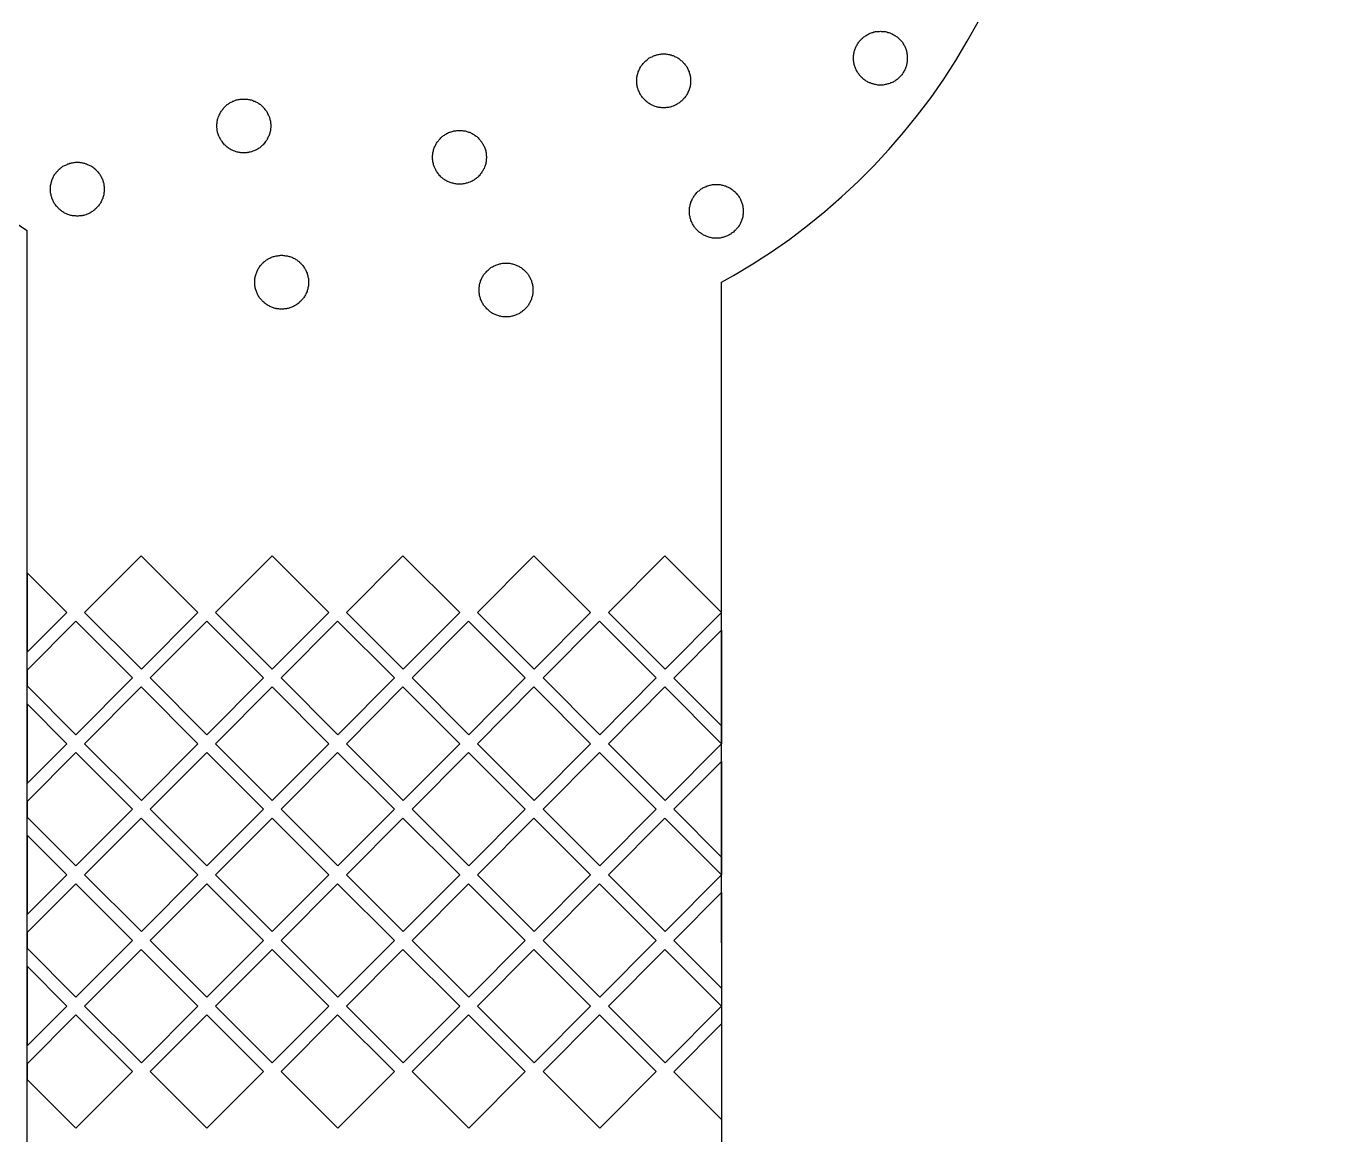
# Model space of a CAD drawing. Extents: x 1225654 to 1325654, y 924838 to 1022543.
# Drawn here: x 1310435 to 1311914, y 994920 to 996165 of the extents above; entities that cross this region are included whole.
import ezdxf

# ---------------------------------------------------------------- set-up
doc = ezdxf.new("R2010")
doc.units = 13

msp = doc.modelspace()

# ---------------------------------------------------------------- linework, layer by layer
for p, q in [((1310436.1, 994797.9), (1310436.1, 995935.5)), ((1311216.2, 995135.4), (1311216.2, 995877.4)), ((1310436.1, 995551.1), (1310436.1, 995461.8)), ((1311216.2, 995486.4), (1311216.2, 995379)), ((1310436.1, 995441.6), (1310436.1, 995424)), ((1310436.1, 995403.7), (1310436.1, 995314.4)), ((1311216.2, 995379), (1311216.2, 995359)), ((1311216.2, 995339), (1311216.2, 995231.7)), ((1310436.1, 995294.2), (1310436.1, 995276.6)), ((1310436.1, 995256.3), (1310436.1, 995167)), ((1311216.2, 995231.7), (1311216.2, 995211.7)), ((1311216.2, 995191.7), (1311216.2, 995084.3)), ((1310436.1, 995146.9), (1310436.1, 995129.2)), ((1311216.2, 995135.4), (1311216.2, 994797.9)), ((1310436.1, 995108.9), (1310436.1, 995019.6)), ((1311216.2, 995084.3), (1311216.2, 995064.3)), ((1311216.2, 995044.3), (1311216.2, 994936.9)), ((1310436.1, 994999.5), (1310436.1, 994981.8))]:
    msp.add_line(p, q)
msp.add_lwpolyline([(1260678.3, 924838.4), (1290630.1, 924838.4, 6.524121)], format="xyb", close=True)
msp.add_lwpolyline([(1260678.3, 924838.4), (1290630.1, 924838.4, 6.524121)], format="xyb", close=True)
for points in [[(1311216.2, 995877.4), (1311229.7, 995885), (1311251.1, 995898), (1311272.3, 995911.5), (1311292.7, 995925.9), (1311312.8, 995941), (1311332.1, 995957), (1311351, 995973.4), (1311369.5, 995990.5), (1311387, 996008.2), (1311404.1, 996026.5), (1311420.5, 996045.4), (1311436.3, 996065), (1311451.4, 996085), (1311465.8, 996105.4), (1311479.3, 996126.4), (1311492.1, 996148), (1311504.2, 996169.8)], [(1310426.5, 995941.7), (1310436.1, 995935.5)], [(1310436.1, 995551.1), (1310480.7, 995506.4), (1310436.1, 995461.8)], [(1310436.1, 995424), (1310490.9, 995369.1), (1310554.4, 995432.8), (1310490.7, 995496.5), (1310436.1, 995441.6)], [(1311216.2, 995486.4), (1311162.6, 995432.7), (1311216.2, 995379)], [(1310436.1, 995403.7), (1310480.7, 995359), (1310436.1, 995314.4)], [(1310436.1, 995276.6), (1310490.9, 995221.7), (1310554.4, 995285.4), (1310490.7, 995349.1), (1310436.1, 995294.2)], [(1311216.2, 995339), (1311162.6, 995285.3), (1311216.2, 995231.7)], [(1310436.1, 995256.3), (1310480.7, 995211.7), (1310436.1, 995167)], [(1310436.1, 995129.2), (1310490.9, 995074.3), (1310554.4, 995138), (1310490.7, 995201.7), (1310436.1, 995146.9)], [(1311216.2, 995191.7), (1311162.6, 995137.9), (1311216.2, 995084.3)], [(1310436.1, 995108.9), (1310480.7, 995064.3), (1310436.1, 995019.6)], [(1310436.1, 994981.8), (1310490.9, 994926.9), (1310554.4, 994990.6), (1310490.7, 995054.3), (1310436.1, 994999.5)], [(1311216.2, 995044.3), (1311162.6, 994990.5), (1311216.2, 994936.9)]]:
    msp.add_lwpolyline(points)
for points in [[(1311394.7, 996098.9), (1311393.5, 996098.9), (1311392.4, 996098.9), (1311391.5, 996098.9), (1311390.4, 996099.2), (1311389.2, 996099.4), (1311388.3, 996099.6), (1311387.2, 996099.8), (1311386.3, 996100.1), (1311385.2, 996100.3), (1311384.3, 996100.8), (1311383.2, 996101.2), (1311382.3, 996101.4), (1311381.4, 996101.8), (1311380.5, 996102.3), (1311379.6, 996103), (1311378.7, 996103.4), (1311377.8, 996104.1), (1311376.9, 996104.5), (1311376, 996105.2), (1311375.1, 996105.9), (1311374.4, 996106.6), (1311373.5, 996107.3), (1311372.8, 996108.1), (1311372.2, 996108.8), (1311371.5, 996109.7), (1311370.8, 996110.4), (1311370.2, 996111.3), (1311369.5, 996112.2), (1311369, 996113.1), (1311368.3, 996114), (1311367.9, 996114.9), (1311367.4, 996115.8), (1311367, 996116.7), (1311366.6, 996117.8), (1311366.1, 996118.8), (1311365.9, 996119.8), (1311365.6, 996120.8), (1311365.2, 996121.9), (1311365, 996122.8), (1311364.7, 996123.9), (1311364.7, 996124.8), (1311364.5, 996125.9), (1311364.5, 996127), (1311364.3, 996128), (1311364.3, 996129.1), (1311364.3, 996130.2), (1311364.5, 996131.3), (1311364.5, 996132.2), (1311364.7, 996133.3), (1311364.7, 996134.2), (1311365, 996135.4), (1311365.2, 996136.5), (1311365.6, 996137.4), (1311365.9, 996138.5), (1311366.1, 996139.4), (1311366.6, 996140.5), (1311367, 996141.4), (1311367.4, 996142.4), (1311367.9, 996143.3), (1311368.3, 996144.1), (1311369, 996145), (1311369.5, 996146), (1311370.2, 996146.9), (1311370.8, 996147.7), (1311371.5, 996148.6), (1311372.2, 996149.3), (1311372.8, 996150.2), (1311373.5, 996150.9), (1311374.4, 996151.6), (1311375.1, 996152.2), (1311376, 996152.9), (1311376.9, 996153.6), (1311377.8, 996154.3), (1311378.7, 996154.7), (1311379.6, 996155.4), (1311380.5, 996155.8), (1311381.4, 996156.3), (1311382.3, 996156.8), (1311383.2, 996157.2), (1311384.3, 996157.5), (1311385.2, 996157.9), (1311386.3, 996158.1), (1311387.2, 996158.5), (1311388.3, 996158.8), (1311389.2, 996159), (1311390.4, 996159), (1311391.5, 996159.2), (1311392.4, 996159.2), (1311393.5, 996159.2), (1311394.7, 996159.5), (1311395.5, 996159.2), (1311396.7, 996159.2), (1311397.8, 996159.2), (1311398.7, 996159), (1311399.8, 996159), (1311401, 996158.8), (1311401.9, 996158.5), (1311403, 996158.1), (1311403.9, 996157.9), (1311405, 996157.5), (1311405.9, 996157.2), (1311406.8, 996156.8), (1311407.9, 996156.3), (1311408.8, 996155.8), (1311409.7, 996155.4), (1311410.6, 996154.7), (1311411.5, 996154.3), (1311412.4, 996153.6), (1311413.3, 996152.9), (1311414, 996152.2), (1311414.9, 996151.6), (1311415.6, 996150.9), (1311416.3, 996150.2), (1311417.1, 996149.3), (1311417.8, 996148.6), (1311418.5, 996147.7), (1311419.2, 996146.9), (1311419.6, 996146), (1311420.3, 996145), (1311420.7, 996144.1), (1311421.2, 996143.3), (1311421.9, 996142.4), (1311422.3, 996141.4), (1311422.6, 996140.5), (1311423, 996139.4), (1311423.5, 996138.5), (1311423.7, 996137.4), (1311423.9, 996136.5), (1311424.1, 996135.4), (1311424.3, 996134.2), (1311424.6, 996133.3), (1311424.6, 996132.2), (1311424.8, 996131.3), (1311424.8, 996130.2), (1311424.8, 996129.1), (1311424.8, 996128), (1311424.8, 996127), (1311424.6, 996125.9), (1311424.6, 996124.8), (1311424.3, 996123.9), (1311424.1, 996122.8), (1311423.9, 996121.9), (1311423.7, 996120.8), (1311423.5, 996119.8), (1311423, 996118.8), (1311422.6, 996117.8), (1311422.3, 996116.7), (1311421.9, 996115.8), (1311421.2, 996114.9), (1311420.7, 996114), (1311420.3, 996113.1), (1311419.6, 996112.2), (1311419.2, 996111.3), (1311418.5, 996110.4), (1311417.8, 996109.7), (1311417.1, 996108.8), (1311416.3, 996108.1), (1311415.6, 996107.3), (1311414.9, 996106.6), (1311414, 996105.9), (1311413.3, 996105.2), (1311412.4, 996104.5), (1311411.5, 996104.1), (1311410.6, 996103.4), (1311409.7, 996103), (1311408.8, 996102.3), (1311407.9, 996101.8), (1311406.8, 996101.4), (1311405.9, 996101.2), (1311405, 996100.8), (1311403.9, 996100.3), (1311403, 996100.1), (1311401.9, 996099.8), (1311401, 996099.6), (1311399.8, 996099.4), (1311398.7, 996099.2), (1311397.8, 996098.9), (1311396.7, 996098.9), (1311395.5, 996098.9), (1311394.7, 996098.9), (1311394.7, 996098.9)], [(1311151.2, 996073.3), (1311150.1, 996073.3), (1311148.9, 996073.3), (1311148.1, 996073.5), (1311146.9, 996073.5), (1311145.8, 996073.7), (1311144.9, 996074), (1311143.8, 996074.2), (1311142.9, 996074.4), (1311141.7, 996074.9), (1311140.9, 996075.1), (1311139.7, 996075.6), (1311138.8, 996076), (1311138, 996076.4), (1311136.8, 996076.9), (1311135.9, 996077.3), (1311135, 996078), (1311134.1, 996078.5), (1311133.4, 996079.2), (1311132.5, 996079.8), (1311131.6, 996080.5), (1311131, 996081.2), (1311130.1, 996081.8), (1311129.4, 996082.5), (1311128.7, 996083.4), (1311128, 996084.1), (1311127.4, 996085), (1311126.7, 996085.9), (1311126, 996086.6), (1311125.6, 996087.4), (1311124.9, 996088.4), (1311124.4, 996089.3), (1311124, 996090.4), (1311123.6, 996091.3), (1311123.1, 996092.2), (1311122.6, 996093.3), (1311122.4, 996094.2), (1311122, 996095.1), (1311121.7, 996096.2), (1311121.5, 996097.3), (1311121.3, 996098.2), (1311121, 996099.4), (1311121, 996100.3), (1311121, 996101.4), (1311120.8, 996102.5), (1311120.8, 996103.7), (1311120.8, 996104.5), (1311121, 996105.7), (1311121, 996106.8), (1311121, 996107.7), (1311121.3, 996108.8), (1311121.5, 996109.7), (1311121.7, 996110.9), (1311122, 996112), (1311122.4, 996112.9), (1311122.6, 996113.8), (1311123.1, 996114.9), (1311123.6, 996115.8), (1311124, 996116.7), (1311124.4, 996117.8), (1311124.9, 996118.8), (1311125.6, 996119.6), (1311126, 996120.5), (1311126.7, 996121.4), (1311127.4, 996122.1), (1311128, 996123), (1311128.7, 996123.7), (1311129.4, 996124.6), (1311130.1, 996125.3), (1311131, 996125.9), (1311131.6, 996126.6), (1311132.5, 996127.3), (1311133.4, 996128), (1311134.1, 996128.6), (1311135, 996129.3), (1311135.9, 996129.7), (1311136.8, 996130.2), (1311138, 996130.6), (1311138.8, 996131.1), (1311139.7, 996131.6), (1311140.9, 996132), (1311141.7, 996132.2), (1311142.9, 996132.7), (1311143.8, 996132.9), (1311144.9, 996133.1), (1311145.8, 996133.3), (1311146.9, 996133.6), (1311148.1, 996133.6), (1311148.9, 996133.8), (1311150.1, 996133.8), (1311151.2, 996133.8), (1311152.1, 996133.8), (1311153.2, 996133.8), (1311154.4, 996133.6), (1311155.3, 996133.6), (1311156.4, 996133.3), (1311157.5, 996133.1), (1311158.4, 996132.9), (1311159.6, 996132.7), (1311160.4, 996132.2), (1311161.6, 996132), (1311162.5, 996131.6), (1311163.3, 996131.1), (1311164.5, 996130.6), (1311165.4, 996130.2), (1311166.3, 996129.7), (1311167.2, 996129.3), (1311168.1, 996128.6), (1311169, 996128), (1311169.7, 996127.3), (1311170.5, 996126.6), (1311171.4, 996125.9), (1311172.1, 996125.3), (1311172.8, 996124.6), (1311173.5, 996123.7), (1311174.4, 996123), (1311174.8, 996122.1), (1311175.5, 996121.4), (1311176.2, 996120.5), (1311176.9, 996119.6), (1311177.3, 996118.8), (1311177.7, 996117.8), (1311178.2, 996116.7), (1311178.6, 996115.8), (1311179.1, 996114.9), (1311179.6, 996113.8), (1311179.8, 996112.9), (1311180.2, 996112), (1311180.5, 996110.9), (1311180.7, 996109.7), (1311180.9, 996108.8), (1311181.1, 996107.7), (1311181.1, 996106.8), (1311181.3, 996105.7), (1311181.3, 996104.5), (1311181.3, 996103.7), (1311181.3, 996102.5), (1311181.3, 996101.4), (1311181.1, 996100.3), (1311181.1, 996099.4), (1311180.9, 996098.2), (1311180.7, 996097.3), (1311180.5, 996096.2), (1311180.2, 996095.1), (1311179.8, 996094.2), (1311179.6, 996093.3), (1311179.1, 996092.2), (1311178.6, 996091.3), (1311178.2, 996090.4), (1311177.7, 996089.3), (1311177.3, 996088.4), (1311176.9, 996087.4), (1311176.2, 996086.6), (1311175.5, 996085.9), (1311174.8, 996085), (1311174.4, 996084.1), (1311173.5, 996083.4), (1311172.8, 996082.5), (1311172.1, 996081.8), (1311171.4, 996081.2), (1311170.5, 996080.5), (1311169.7, 996079.8), (1311169, 996079.2), (1311168.1, 996078.5), (1311167.2, 996078), (1311166.3, 996077.3), (1311165.4, 996076.9), (1311164.5, 996076.4), (1311163.3, 996076), (1311162.5, 996075.6), (1311161.6, 996075.1), (1311160.4, 996074.9), (1311159.6, 996074.4), (1311158.4, 996074.2), (1311157.5, 996074), (1311156.4, 996073.7), (1311155.3, 996073.5), (1311154.4, 996073.5), (1311153.2, 996073.3), (1311152.1, 996073.3), (1311151.2, 996073.3), (1311151.2, 996073.3)], [(1310679.6, 996022.6), (1310678.5, 996022.6), (1310677.4, 996022.9), (1310676.2, 996022.9), (1310675.3, 996023.1), (1310674.2, 996023.1), (1310673.3, 996023.3), (1310672.2, 996023.5), (1310671, 996024), (1310670.2, 996024.2), (1310669.3, 996024.5), (1310668.1, 996024.9), (1310667.2, 996025.4), (1310666.4, 996025.8), (1310665.2, 996026.2), (1310664.3, 996026.7), (1310663.4, 996027.4), (1310662.5, 996027.8), (1310661.8, 996028.5), (1310660.9, 996029.2), (1310660, 996029.8), (1310659.4, 996030.5), (1310658.5, 996031.2), (1310657.8, 996031.9), (1310657.1, 996032.8), (1310656.4, 996033.4), (1310655.8, 996034.3), (1310655.1, 996035.3), (1310654.4, 996036.2), (1310654, 996037), (1310653.3, 996037.9), (1310652.8, 996038.9), (1310652.4, 996039.8), (1310652, 996040.6), (1310651.5, 996041.5), (1310651, 996042.7), (1310650.8, 996043.6), (1310650.4, 996044.7), (1310650.1, 996045.6), (1310649.9, 996046.8), (1310649.7, 996047.6), (1310649.4, 996048.8), (1310649.4, 996049.9), (1310649.2, 996050.8), (1310649.2, 996051.9), (1310649.2, 996053), (1310649.2, 996054), (1310649.2, 996055), (1310649.4, 996056.2), (1310649.4, 996057.1), (1310649.7, 996058.2), (1310649.9, 996059.3), (1310650.1, 996060.2), (1310650.4, 996061.4), (1310650.8, 996062.2), (1310651, 996063.4), (1310651.5, 996064.3), (1310652, 996065.2), (1310652.4, 996066.3), (1310652.8, 996067.2), (1310653.3, 996068.1), (1310654, 996069), (1310654.4, 996069.9), (1310655.1, 996070.8), (1310655.8, 996071.5), (1310656.4, 996072.4), (1310657.1, 996073.3), (1310657.8, 996074), (1310658.5, 996074.6), (1310659.4, 996075.6), (1310660, 996076.2), (1310660.9, 996076.9), (1310661.8, 996077.3), (1310662.5, 996078), (1310663.4, 996078.7), (1310664.3, 996079.2), (1310665.2, 996079.6), (1310666.4, 996080.2), (1310667.2, 996080.7), (1310668.1, 996080.9), (1310669.3, 996081.4), (1310670.2, 996081.8), (1310671, 996082.1), (1310672.2, 996082.3), (1310673.3, 996082.5), (1310674.2, 996082.8), (1310675.3, 996083), (1310676.2, 996083), (1310677.4, 996083.2), (1310678.5, 996083.2), (1310679.6, 996083.2), (1310680.5, 996083.2), (1310681.6, 996083.2), (1310682.8, 996083), (1310683.7, 996083), (1310684.8, 996082.8), (1310685.7, 996082.5), (1310686.8, 996082.3), (1310688, 996082.1), (1310688.8, 996081.8), (1310689.7, 996081.4), (1310690.9, 996080.9), (1310691.7, 996080.7), (1310692.6, 996080.2), (1310693.8, 996079.6), (1310694.7, 996079.2), (1310695.6, 996078.7), (1310696.5, 996078), (1310697.4, 996077.3), (1310698.1, 996076.9), (1310698.9, 996076.2), (1310699.6, 996075.6), (1310700.5, 996074.6), (1310701.2, 996074), (1310701.9, 996073.3), (1310702.5, 996072.4), (1310703.2, 996071.5), (1310703.9, 996070.8), (1310704.6, 996069.9), (1310705.3, 996069), (1310705.7, 996068.1), (1310706.1, 996067.2), (1310706.6, 996066.3), (1310707, 996065.2), (1310707.5, 996064.3), (1310708, 996063.4), (1310708.2, 996062.2), (1310708.6, 996061.4), (1310708.9, 996060.2), (1310709.1, 996059.3), (1310709.3, 996058.2), (1310709.5, 996057.1), (1310709.5, 996056.2), (1310709.7, 996055), (1310709.7, 996054), (1310709.7, 996053), (1310709.7, 996051.9), (1310709.7, 996050.8), (1310709.5, 996049.9), (1310709.5, 996048.8), (1310709.3, 996047.6), (1310709.1, 996046.8), (1310708.9, 996045.6), (1310708.6, 996044.7), (1310708.2, 996043.6), (1310708, 996042.7), (1310707.5, 996041.5), (1310707, 996040.6), (1310706.6, 996039.8), (1310706.1, 996038.9), (1310705.7, 996037.9), (1310705.3, 996037), (1310704.6, 996036.2), (1310703.9, 996035.3), (1310703.2, 996034.3), (1310702.5, 996033.4), (1310701.9, 996032.8), (1310701.2, 996031.9), (1310700.5, 996031.2), (1310699.6, 996030.5), (1310698.9, 996029.8), (1310698.1, 996029.2), (1310697.4, 996028.5), (1310696.5, 996027.8), (1310695.6, 996027.4), (1310694.7, 996026.7), (1310693.8, 996026.2), (1310692.6, 996025.8), (1310691.7, 996025.4), (1310690.9, 996024.9), (1310689.7, 996024.5), (1310688.8, 996024.2), (1310688, 996024), (1310686.8, 996023.5), (1310685.7, 996023.3), (1310684.8, 996023.1), (1310683.7, 996023.1), (1310682.8, 996022.9), (1310681.6, 996022.9), (1310680.5, 996022.6), (1310679.6, 996022.6), (1310679.6, 996022.6)], [(1310921.7, 995987.5), (1310920.8, 995987.5), (1310919.7, 995987.5), (1310918.6, 995987.5), (1310917.6, 995987.8), (1310916.6, 995988), (1310915.4, 995988.2), (1310914.5, 995988.5), (1310913.4, 995988.7), (1310912.5, 995988.9), (1310911.4, 995989.4), (1310910.4, 995989.6), (1310909.5, 995990.1), (1310908.4, 995990.5), (1310907.5, 995990.9), (1310906.6, 995991.6), (1310905.8, 995992.1), (1310904.8, 995992.7), (1310903.9, 995993.2), (1310903.2, 995993.8), (1310902.4, 995994.5), (1310901.5, 995995.2), (1310900.8, 995995.9), (1310900.1, 995996.8), (1310899.4, 995997.4), (1310898.6, 995998.3), (1310898.1, 995999), (1310897.4, 995999.9), (1310896.7, 996000.9), (1310896, 996001.7), (1310895.6, 996002.6), (1310895.2, 996003.5), (1310894.7, 996004.5), (1310894.3, 996005.3), (1310893.8, 996006.5), (1310893.4, 996007.4), (1310893.1, 996008.5), (1310892.7, 996009.4), (1310892.4, 996010.5), (1310892.2, 996011.4), (1310892, 996012.5), (1310891.8, 996013.4), (1310891.8, 996014.6), (1310891.6, 996015.7), (1310891.6, 996016.6), (1310891.6, 996017.7), (1310891.6, 996018.8), (1310891.6, 996019.7), (1310891.8, 996020.9), (1310891.8, 996022), (1310892, 996022.9), (1310892.2, 996024), (1310892.4, 996025.1), (1310892.7, 996026), (1310893.1, 996027.1), (1310893.4, 996028.1), (1310893.8, 996029), (1310894.3, 996030.1), (1310894.7, 996031), (1310895.2, 996031.9), (1310895.6, 996032.8), (1310896, 996033.7), (1310896.7, 996034.6), (1310897.4, 996035.5), (1310898.1, 996036.4), (1310898.6, 996037), (1310899.4, 996037.9), (1310900.1, 996038.6), (1310900.8, 996039.5), (1310901.5, 996040.2), (1310902.4, 996040.9), (1310903.2, 996041.5), (1310903.9, 996042.2), (1310904.8, 996042.7), (1310905.8, 996043.4), (1310906.6, 996043.8), (1310907.5, 996044.5), (1310908.4, 996044.9), (1310909.5, 996045.4), (1310910.4, 996045.8), (1310911.4, 996046.1), (1310912.5, 996046.5), (1310913.4, 996046.8), (1310914.5, 996047), (1310915.4, 996047.4), (1310916.6, 996047.4), (1310917.6, 996047.6), (1310918.6, 996047.8), (1310919.7, 996047.8), (1310920.8, 996047.8), (1310921.7, 996047.8), (1310922.8, 996047.8), (1310923.9, 996047.8), (1310924.8, 996047.8), (1310926, 996047.6), (1310927.1, 996047.4), (1310928, 996047.4), (1310929.1, 996047), (1310930, 996046.8), (1310931.1, 996046.5), (1310932, 996046.1), (1310933.2, 996045.8), (1310934.1, 996045.4), (1310935, 996044.9), (1310936.1, 996044.5), (1310937, 996043.8), (1310937.9, 996043.4), (1310938.8, 996042.7), (1310939.5, 996042.2), (1310940.4, 996041.5), (1310941.3, 996040.9), (1310941.9, 996040.2), (1310942.8, 996039.5), (1310943.5, 996038.6), (1310944.2, 996037.9), (1310944.9, 996037), (1310945.5, 996036.4), (1310946.2, 996035.5), (1310946.9, 996034.6), (1310947.4, 996033.7), (1310948, 996032.8), (1310948.5, 996031.9), (1310948.9, 996031), (1310949.4, 996030.1), (1310949.8, 996029), (1310950.3, 996028.1), (1310950.5, 996027.1), (1310951, 996026), (1310951.2, 996025.1), (1310951.4, 996024), (1310951.6, 996022.9), (1310951.9, 996022), (1310951.9, 996020.9), (1310951.9, 996019.7), (1310952.1, 996018.8), (1310952.1, 996017.7), (1310952.1, 996016.6), (1310951.9, 996015.7), (1310951.9, 996014.6), (1310951.9, 996013.4), (1310951.6, 996012.5), (1310951.4, 996011.4), (1310951.2, 996010.5), (1310951, 996009.4), (1310950.5, 996008.5), (1310950.3, 996007.4), (1310949.8, 996006.5), (1310949.4, 996005.3), (1310948.9, 996004.5), (1310948.5, 996003.5), (1310948, 996002.6), (1310947.4, 996001.7), (1310946.9, 996000.9), (1310946.2, 995999.9), (1310945.5, 995999), (1310944.9, 995998.3), (1310944.2, 995997.4), (1310943.5, 995996.8), (1310942.8, 995995.9), (1310941.9, 995995.2), (1310941.3, 995994.5), (1310940.4, 995993.8), (1310939.5, 995993.2), (1310938.8, 995992.7), (1310937.9, 995992.1), (1310937, 995991.6), (1310936.1, 995990.9), (1310935, 995990.5), (1310934.1, 995990.1), (1310933.2, 995989.6), (1310932, 995989.4), (1310931.1, 995988.9), (1310930, 995988.7), (1310929.1, 995988.5), (1310928, 995988.2), (1310927.1, 995988), (1310926, 995987.8), (1310924.8, 995987.5), (1310923.9, 995987.5), (1310922.8, 995987.5), (1310921.7, 995987.5), (1310921.7, 995987.5)], [(1310492.4, 995951.5), (1310491.5, 995951.5), (1310490.4, 995951.8), (1310489.2, 995951.8), (1310488.3, 995952), (1310487.2, 995952), (1310486.1, 995952.2), (1310485.2, 995952.5), (1310484.1, 995952.7), (1310483.2, 995953.1), (1310482, 995953.4), (1310481.1, 995953.8), (1310480.3, 995954.3), (1310479.1, 995954.7), (1310478.2, 995955.1), (1310477.4, 995955.6), (1310476.4, 995956.3), (1310475.5, 995956.7), (1310474.6, 995957.4), (1310473.9, 995958.1), (1310473.1, 995958.7), (1310472.2, 995959.4), (1310471.5, 995960.1), (1310470.8, 995960.8), (1310470.2, 995961.7), (1310469.2, 995962.3), (1310468.6, 995963.3), (1310468.1, 995964.2), (1310467.4, 995965.1), (1310466.7, 995965.7), (1310466.3, 995966.6), (1310465.9, 995967.8), (1310465.4, 995968.7), (1310465, 995969.5), (1310464.5, 995970.5), (1310464, 995971.6), (1310463.8, 995972.5), (1310463.4, 995973.6), (1310463.1, 995974.5), (1310463, 995975.7), (1310462.7, 995976.5), (1310462.5, 995977.7), (1310462.5, 995978.8), (1310462.3, 995979.7), (1310462.3, 995980.8), (1310462.3, 995981.9), (1310462.3, 995982.9), (1310462.3, 995983.9), (1310462.5, 995985.1), (1310462.5, 995986), (1310462.7, 995987.1), (1310463, 995988.2), (1310463.1, 995989.1), (1310463.4, 995990.2), (1310463.8, 995991.1), (1310464, 995992.3), (1310464.5, 995993.2), (1310465, 995994.1), (1310465.4, 995995.2), (1310465.9, 995996.1), (1310466.3, 995997), (1310466.7, 995997.9), (1310467.4, 995998.8), (1310468.1, 995999.7), (1310468.6, 996000.4), (1310469.2, 996001.3), (1310470.2, 996002.2), (1310470.8, 996002.9), (1310471.5, 996003.5), (1310472.2, 996004.5), (1310473.1, 996005.1), (1310473.9, 996005.8), (1310474.6, 996006.2), (1310475.5, 996006.9), (1310476.4, 996007.6), (1310477.4, 996008.1), (1310478.2, 996008.5), (1310479.1, 996008.9), (1310480.3, 996009.4), (1310481.1, 996009.8), (1310482, 996010.3), (1310483.2, 996010.5), (1310484.1, 996011), (1310485.2, 996011.2), (1310486.1, 996011.4), (1310487.2, 996011.6), (1310488.3, 996011.8), (1310489.2, 996011.8), (1310490.4, 996012.1), (1310491.5, 996012.1), (1310492.4, 996012.1), (1310493.5, 996012.1), (1310494.7, 996012.1), (1310495.5, 996011.8), (1310496.7, 996011.8), (1310497.8, 996011.6), (1310498.7, 996011.4), (1310499.8, 996011.2), (1310500.7, 996011), (1310501.9, 996010.5), (1310502.7, 996010.3), (1310503.9, 996009.8), (1310504.8, 996009.4), (1310505.7, 996008.9), (1310506.6, 996008.5), (1310507.7, 996008.1), (1310508.6, 996007.6), (1310509.5, 996006.9), (1310510.2, 996006.2), (1310511.1, 996005.8), (1310512, 996005.1), (1310512.7, 996004.5), (1310513.5, 996003.5), (1310514.2, 996002.9), (1310514.9, 996002.2), (1310515.6, 996001.3), (1310516.3, 996000.4), (1310516.9, 995999.7), (1310517.6, 995998.8), (1310518, 995997.9), (1310518.7, 995997), (1310519.2, 995996.1), (1310519.6, 995995.2), (1310520.1, 995994.1), (1310520.5, 995993.2), (1310521, 995992.3), (1310521.2, 995991.1), (1310521.6, 995990.2), (1310521.9, 995989.1), (1310522.1, 995988.2), (1310522.3, 995987.1), (1310522.3, 995986), (1310522.6, 995985.1), (1310522.6, 995983.9), (1310522.8, 995982.9), (1310522.8, 995981.9), (1310522.8, 995980.8), (1310522.6, 995979.7), (1310522.6, 995978.8), (1310522.3, 995977.7), (1310522.3, 995976.5), (1310522.1, 995975.7), (1310521.9, 995974.5), (1310521.6, 995973.6), (1310521.2, 995972.5), (1310521, 995971.6), (1310520.5, 995970.5), (1310520.1, 995969.5), (1310519.6, 995968.7), (1310519.2, 995967.8), (1310518.7, 995966.6), (1310518, 995965.7), (1310517.6, 995965.1), (1310516.9, 995964.2), (1310516.3, 995963.3), (1310515.6, 995962.3), (1310514.9, 995961.7), (1310514.2, 995960.8), (1310513.5, 995960.1), (1310512.7, 995959.4), (1310512, 995958.7), (1310511.1, 995958.1), (1310510.2, 995957.4), (1310509.5, 995956.7), (1310508.6, 995956.3), (1310507.7, 995955.6), (1310506.6, 995955.1), (1310505.7, 995954.7), (1310504.8, 995954.3), (1310503.9, 995953.8), (1310502.7, 995953.4), (1310501.9, 995953.1), (1310500.7, 995952.7), (1310499.8, 995952.5), (1310498.7, 995952.2), (1310497.8, 995952), (1310496.7, 995952), (1310495.5, 995951.8), (1310494.7, 995951.8), (1310493.5, 995951.5), (1310492.4, 995951.5), (1310492.4, 995951.5)], [(1311210.1, 995926.8), (1311209.3, 995926.8), (1311208.1, 995926.8), (1311207, 995927), (1311206.1, 995927), (1311205, 995927.2), (1311203.8, 995927.5), (1311202.9, 995927.7), (1311201.8, 995927.9), (1311200.9, 995928.4), (1311199.8, 995928.6), (1311198.9, 995929.1), (1311198, 995929.5), (1311196.9, 995929.9), (1311196, 995930.4), (1311195.1, 995930.9), (1311194.2, 995931.3), (1311193.3, 995932), (1311192.4, 995932.7), (1311191.7, 995933.3), (1311190.8, 995933.8), (1311189.9, 995934.7), (1311189.2, 995935.4), (1311188.5, 995936.1), (1311187.7, 995936.9), (1311187, 995937.6), (1311186.3, 995938.5), (1311185.8, 995939.2), (1311185.2, 995940.1), (1311184.5, 995941), (1311184.1, 995941.9), (1311183.6, 995942.8), (1311183.2, 995943.9), (1311182.7, 995944.8), (1311182.2, 995945.7), (1311181.8, 995946.6), (1311181.6, 995947.7), (1311181.1, 995948.6), (1311180.9, 995949.8), (1311180.7, 995950.9), (1311180.5, 995951.8), (1311180.2, 995952.9), (1311180.2, 995953.8), (1311180, 995954.9), (1311180, 995956.1), (1311180, 995957), (1311180, 995958.1), (1311180, 995959.2), (1311180.2, 995960.3), (1311180.2, 995961.3), (1311180.5, 995962.3), (1311180.7, 995963.3), (1311180.9, 995964.4), (1311181.1, 995965.3), (1311181.6, 995966.4), (1311181.8, 995967.3), (1311182.2, 995968.5), (1311182.7, 995969.3), (1311183.2, 995970.2), (1311183.6, 995971.4), (1311184.1, 995972.3), (1311184.5, 995973.1), (1311185.2, 995974.1), (1311185.8, 995974.7), (1311186.3, 995975.7), (1311187, 995976.5), (1311187.7, 995977.2), (1311188.5, 995978.1), (1311189.2, 995978.8), (1311189.9, 995979.5), (1311190.8, 995980.1), (1311191.7, 995980.8), (1311192.4, 995981.5), (1311193.3, 995982.2), (1311194.2, 995982.6), (1311195.1, 995983.3), (1311196, 995983.7), (1311196.9, 995984.2), (1311198, 995984.6), (1311198.9, 995985.1), (1311199.8, 995985.5), (1311200.9, 995985.8), (1311201.8, 995986.2), (1311202.9, 995986.5), (1311203.8, 995986.6), (1311205, 995986.9), (1311206.1, 995987.1), (1311207, 995987.1), (1311208.1, 995987.3), (1311209.3, 995987.3), (1311210.1, 995987.3), (1311211.3, 995987.3), (1311212.4, 995987.3), (1311213.3, 995987.1), (1311214.4, 995987.1), (1311215.6, 995986.9), (1311216.5, 995986.6), (1311217.6, 995986.5), (1311218.5, 995986.2), (1311219.6, 995985.8), (1311220.5, 995985.5), (1311221.6, 995985.1), (1311222.5, 995984.6), (1311223.5, 995984.2), (1311224.3, 995983.7), (1311225.5, 995983.3), (1311226.4, 995982.6), (1311227.1, 995982.2), (1311227.9, 995981.5), (1311228.8, 995980.8), (1311229.7, 995980.1), (1311230.4, 995979.5), (1311231.3, 995978.8), (1311232, 995978.1), (1311232.7, 995977.2), (1311233.3, 995976.5), (1311234, 995975.7), (1311234.7, 995974.7), (1311235.3, 995974.1), (1311235.8, 995973.1), (1311236.5, 995972.3), (1311236.9, 995971.4), (1311237.4, 995970.2), (1311237.9, 995969.3), (1311238.3, 995968.5), (1311238.7, 995967.3), (1311238.9, 995966.4), (1311239.4, 995965.3), (1311239.6, 995964.4), (1311239.9, 995963.3), (1311240.1, 995962.3), (1311240.1, 995961.3), (1311240.3, 995960.3), (1311240.3, 995959.2), (1311240.5, 995958.1), (1311240.5, 995957), (1311240.5, 995956.1), (1311240.3, 995954.9), (1311240.3, 995953.8), (1311240.1, 995952.9), (1311240.1, 995951.8), (1311239.9, 995950.9), (1311239.6, 995949.8), (1311239.4, 995948.6), (1311238.9, 995947.7), (1311238.7, 995946.6), (1311238.3, 995945.7), (1311237.9, 995944.8), (1311237.4, 995943.9), (1311236.9, 995942.8), (1311236.5, 995941.9), (1311235.8, 995941), (1311235.3, 995940.1), (1311234.7, 995939.2), (1311234, 995938.5), (1311233.3, 995937.6), (1311232.7, 995936.9), (1311232, 995936.1), (1311231.3, 995935.4), (1311230.4, 995934.7), (1311229.7, 995933.8), (1311228.8, 995933.3), (1311227.9, 995932.7), (1311227.1, 995932), (1311226.4, 995931.3), (1311225.5, 995930.9), (1311224.3, 995930.4), (1311223.5, 995929.9), (1311222.5, 995929.5), (1311221.6, 995929.1), (1311220.5, 995928.6), (1311219.6, 995928.4), (1311218.5, 995927.9), (1311217.6, 995927.7), (1311216.5, 995927.5), (1311215.6, 995927.2), (1311214.4, 995927), (1311213.3, 995927), (1311212.4, 995926.8), (1311211.3, 995926.8), (1311210.1, 995926.8), (1311210.1, 995926.8)], [(1310721.9, 995847.2), (1310721, 995847.2), (1310719.9, 995847.2), (1310718.8, 995847.4), (1310717.8, 995847.4), (1310716.7, 995847.6), (1310715.8, 995847.8), (1310714.7, 995848), (1310713.6, 995848.3), (1310712.7, 995848.5), (1310711.6, 995849), (1310710.6, 995849.4), (1310709.7, 995849.6), (1310708.9, 995850.1), (1310707.7, 995850.8), (1310706.8, 995851.2), (1310706, 995851.6), (1310705, 995852.3), (1310704.1, 995853), (1310703.4, 995853.5), (1310702.5, 995854.2), (1310701.9, 995854.8), (1310701, 995855.7), (1310700.3, 995856.4), (1310699.6, 995857.1), (1310698.9, 995858), (1310698.3, 995858.8), (1310697.6, 995859.5), (1310696.9, 995860.4), (1310696.2, 995861.4), (1310695.8, 995862.2), (1310695.3, 995863.1), (1310694.9, 995864), (1310694.5, 995865.2), (1310694, 995866), (1310693.6, 995867), (1310693.3, 995868.1), (1310692.9, 995869), (1310692.6, 995870.1), (1310692.4, 995871), (1310692.2, 995872.2), (1310692, 995873.2), (1310692, 995874.2), (1310691.7, 995875.3), (1310691.7, 995876.4), (1310691.7, 995877.3), (1310691.7, 995878.4), (1310691.7, 995879.5), (1310692, 995880.4), (1310692, 995881.6), (1310692.2, 995882.7), (1310692.4, 995883.6), (1310692.6, 995884.7), (1310692.9, 995885.6), (1310693.3, 995886.7), (1310693.6, 995887.6), (1310694, 995888.8), (1310694.5, 995889.7), (1310694.9, 995890.6), (1310695.3, 995891.5), (1310695.8, 995892.4), (1310696.2, 995893.3), (1310696.9, 995894.2), (1310697.6, 995895.1), (1310698.3, 995896), (1310698.9, 995896.9), (1310699.6, 995897.5), (1310700.3, 995898.4), (1310701, 995899.1), (1310701.9, 995899.8), (1310702.5, 995900.5), (1310703.4, 995901.1), (1310704.1, 995901.8), (1310705, 995902.5), (1310706, 995903), (1310706.8, 995903.6), (1310707.7, 995904.1), (1310708.9, 995904.5), (1310709.7, 995905), (1310710.6, 995905.4), (1310711.6, 995905.9), (1310712.7, 995906.1), (1310713.6, 995906.3), (1310714.7, 995906.8), (1310715.8, 995907), (1310716.7, 995907.2), (1310717.8, 995907.2), (1310718.8, 995907.5), (1310719.9, 995907.5), (1310721, 995907.7), (1310721.9, 995907.7), (1310723, 995907.7), (1310724.1, 995907.5), (1310725.3, 995907.5), (1310726.2, 995907.2), (1310727.3, 995907.2), (1310728.2, 995907), (1310729.3, 995906.8), (1310730.5, 995906.3), (1310731.3, 995906.1), (1310732.2, 995905.9), (1310733.4, 995905.4), (1310734.3, 995905), (1310735.2, 995904.5), (1310736.3, 995904.1), (1310737.2, 995903.6), (1310738.1, 995903), (1310739, 995902.5), (1310739.7, 995901.8), (1310740.6, 995901.1), (1310741.5, 995900.5), (1310742.1, 995899.8), (1310743, 995899.1), (1310743.7, 995898.4), (1310744.4, 995897.5), (1310745.1, 995896.9), (1310745.7, 995896), (1310746.4, 995895.1), (1310747.1, 995894.2), (1310747.6, 995893.3), (1310748.2, 995892.4), (1310748.7, 995891.5), (1310749.1, 995890.6), (1310749.6, 995889.7), (1310750, 995888.8), (1310750.5, 995887.6), (1310750.7, 995886.7), (1310751.2, 995885.6), (1310751.4, 995884.7), (1310751.6, 995883.6), (1310751.8, 995882.7), (1310752.1, 995881.6), (1310752.1, 995880.4), (1310752.3, 995879.5), (1310752.3, 995878.4), (1310752.3, 995877.3), (1310752.3, 995876.4), (1310752.3, 995875.3), (1310752.1, 995874.2), (1310752.1, 995873.2), (1310751.8, 995872.2), (1310751.6, 995871), (1310751.4, 995870.1), (1310751.2, 995869), (1310750.7, 995868.1), (1310750.5, 995867), (1310750, 995866), (1310749.6, 995865.2), (1310749.1, 995864), (1310748.7, 995863.1), (1310748.2, 995862.2), (1310747.6, 995861.4), (1310747.1, 995860.4), (1310746.4, 995859.5), (1310745.7, 995858.8), (1310745.1, 995858), (1310744.4, 995857.1), (1310743.7, 995856.4), (1310743, 995855.7), (1310742.1, 995854.8), (1310741.5, 995854.2), (1310740.6, 995853.5), (1310739.7, 995853), (1310739, 995852.3), (1310738.1, 995851.6), (1310737.2, 995851.2), (1310736.3, 995850.8), (1310735.2, 995850.1), (1310734.3, 995849.6), (1310733.4, 995849.4), (1310732.2, 995849), (1310731.3, 995848.5), (1310730.5, 995848.3), (1310729.3, 995848), (1310728.2, 995847.8), (1310727.3, 995847.6), (1310726.2, 995847.4), (1310725.3, 995847.4), (1310724.1, 995847.2), (1310723, 995847.2), (1310721.9, 995847.2), (1310721.9, 995847.2)], [(1310974.1, 995838.4), (1310973, 995838.4), (1310971.9, 995838.4), (1310971, 995838.6), (1310969.9, 995838.6), (1310968.7, 995838.8), (1310967.8, 995839.1), (1310966.7, 995839.3), (1310965.8, 995839.5), (1310964.7, 995840), (1310963.8, 995840.2), (1310962.7, 995840.6), (1310961.8, 995841.1), (1310960.8, 995841.5), (1310959.9, 995842), (1310958.8, 995842.4), (1310957.9, 995843.1), (1310957, 995843.6), (1310956.3, 995844.2), (1310955.5, 995844.9), (1310954.6, 995845.6), (1310953.9, 995846.3), (1310953, 995847), (1310952.3, 995847.6), (1310951.6, 995848.5), (1310951, 995849.2), (1310950.3, 995850.1), (1310949.6, 995851), (1310948.9, 995851.6), (1310948.5, 995852.6), (1310947.8, 995853.5), (1310947.4, 995854.4), (1310946.9, 995855.5), (1310946.4, 995856.4), (1310946, 995857.3), (1310945.5, 995858.4), (1310945.3, 995859.3), (1310944.9, 995860.2), (1310944.7, 995861.4), (1310944.4, 995862.4), (1310944.2, 995863.4), (1310944.2, 995864.5), (1310944, 995865.4), (1310944, 995866.5), (1310943.8, 995867.6), (1310943.8, 995868.7), (1310943.8, 995869.6), (1310944, 995870.8), (1310944, 995871.9), (1310944.2, 995872.8), (1310944.2, 995873.9), (1310944.4, 995874.8), (1310944.7, 995875.9), (1310944.9, 995877.1), (1310945.3, 995878), (1310945.5, 995879.1), (1310946, 995880), (1310946.4, 995880.9), (1310946.9, 995881.8), (1310947.4, 995883), (1310947.8, 995883.8), (1310948.5, 995884.7), (1310948.9, 995885.6), (1310949.6, 995886.6), (1310950.3, 995887.2), (1310951, 995888.1), (1310951.6, 995888.8), (1310952.3, 995889.7), (1310953, 995890.3), (1310953.9, 995891), (1310954.6, 995891.7), (1310955.5, 995892.4), (1310956.3, 995893.1), (1310957, 995893.8), (1310957.9, 995894.4), (1310958.8, 995894.8), (1310959.9, 995895.3), (1310960.8, 995895.8), (1310961.8, 995896.2), (1310962.7, 995896.7), (1310963.8, 995897.1), (1310964.7, 995897.3), (1310965.8, 995897.8), (1310966.7, 995898), (1310967.8, 995898.2), (1310968.7, 995898.4), (1310969.9, 995898.7), (1310971, 995898.7), (1310971.9, 995898.9), (1310973, 995898.9), (1310974.1, 995898.9), (1310975, 995898.9), (1310976.2, 995898.9), (1310977.3, 995898.7), (1310978.2, 995898.7), (1310979.3, 995898.4), (1310980.4, 995898.2), (1310981.3, 995898), (1310982.4, 995897.8), (1310983.4, 995897.3), (1310984.5, 995897.1), (1310985.4, 995896.7), (1310986.3, 995896.2), (1310987.4, 995895.8), (1310988.3, 995895.3), (1310989.2, 995894.8), (1310990.1, 995894.4), (1310991, 995893.8), (1310991.9, 995893.1), (1310992.6, 995892.4), (1310993.5, 995891.7), (1310994.4, 995891), (1310995.1, 995890.3), (1310995.7, 995889.7), (1310996.6, 995888.8), (1310997.3, 995888.1), (1310998, 995887.2), (1310998.5, 995886.6), (1310999.1, 995885.6), (1310999.8, 995884.7), (1311000.2, 995883.8), (1311000.7, 995883), (1311001.1, 995881.8), (1311001.6, 995880.9), (1311002.1, 995880), (1311002.5, 995879.1), (1311002.7, 995878), (1311003.1, 995877.1), (1311003.4, 995875.9), (1311003.6, 995874.8), (1311003.8, 995873.9), (1311004.1, 995872.8), (1311004.1, 995871.9), (1311004.3, 995870.8), (1311004.3, 995869.6), (1311004.3, 995868.7), (1311004.3, 995867.6), (1311004.3, 995866.5), (1311004.1, 995865.4), (1311004.1, 995864.5), (1311003.8, 995863.4), (1311003.6, 995862.4), (1311003.4, 995861.4), (1311003.1, 995860.2), (1311002.7, 995859.3), (1311002.5, 995858.4), (1311002.1, 995857.3), (1311001.6, 995856.4), (1311001.1, 995855.5), (1311000.7, 995854.4), (1311000.2, 995853.5), (1310999.8, 995852.6), (1310999.1, 995851.6), (1310998.5, 995851), (1310998, 995850.1), (1310997.3, 995849.2), (1310996.6, 995848.5), (1310995.7, 995847.6), (1310995.1, 995847), (1310994.4, 995846.3), (1310993.5, 995845.6), (1310992.6, 995844.9), (1310991.9, 995844.2), (1310991, 995843.6), (1310990.1, 995843.1), (1310989.2, 995842.4), (1310988.3, 995842), (1310987.4, 995841.5), (1310986.3, 995841.1), (1310985.4, 995840.6), (1310984.5, 995840.2), (1310983.4, 995840), (1310982.4, 995839.5), (1310981.3, 995839.3), (1310980.4, 995839.1), (1310979.3, 995838.8), (1310978.2, 995838.6), (1310977.3, 995838.6), (1310976.2, 995838.4), (1310975, 995838.4), (1310974.1, 995838.4), (1310974.1, 995838.4)], [(1310500.7, 995506.4), (1310564.4, 995442.7), (1310627.8, 995506.4), (1310564.1, 995570.1), (1310500.7, 995506.4), (1310500.7, 995506.4)], [(1310647.8, 995506.4), (1310711.5, 995442.7), (1310774.9, 995506.4), (1310711.2, 995570.1), (1310647.8, 995506.4), (1310647.8, 995506.4)], [(1310794.9, 995506.4), (1310858.6, 995442.7), (1310922, 995506.4), (1310858.3, 995570.1), (1310794.9, 995506.4), (1310794.9, 995506.4)], [(1310942, 995506.4), (1311005.7, 995442.7), (1311069.1, 995506.4), (1311005.4, 995570.1), (1310942, 995506.4), (1310942, 995506.4)], [(1311089.1, 995506.4), (1311152.8, 995442.7), (1311216.2, 995506.4), (1311152.5, 995570.1), (1311089.1, 995506.4), (1311089.1, 995506.4)], [(1310574.4, 995432.8), (1310638, 995369.1), (1310701.5, 995432.8), (1310637.8, 995496.5), (1310574.4, 995432.8), (1310574.4, 995432.8)], [(1310721.5, 995432.8), (1310785.1, 995369.1), (1310848.6, 995432.8), (1310784.9, 995496.5), (1310721.5, 995432.8), (1310721.5, 995432.8)], [(1310868.6, 995432.8), (1310932.2, 995369.1), (1310995.7, 995432.8), (1310932, 995496.5), (1310868.6, 995432.8), (1310868.6, 995432.8)], [(1311015.7, 995432.8), (1311079.3, 995369.1), (1311142.8, 995432.8), (1311079.1, 995496.5), (1311015.7, 995432.8), (1311015.7, 995432.8)], [(1310500.7, 995359), (1310564.4, 995295.3), (1310627.8, 995359), (1310564.1, 995422.7), (1310500.7, 995359), (1310500.7, 995359)], [(1310647.8, 995359), (1310711.5, 995295.3), (1310774.9, 995359), (1310711.2, 995422.7), (1310647.8, 995359), (1310647.8, 995359)], [(1310794.9, 995359), (1310858.6, 995295.3), (1310922, 995359), (1310858.3, 995422.7), (1310794.9, 995359), (1310794.9, 995359)], [(1310942, 995359), (1311005.7, 995295.3), (1311069.1, 995359), (1311005.4, 995422.7), (1310942, 995359), (1310942, 995359)], [(1311089.1, 995359), (1311152.8, 995295.3), (1311216.2, 995359), (1311152.5, 995422.7), (1311089.1, 995359), (1311089.1, 995359)], [(1310574.4, 995285.4), (1310638, 995221.7), (1310701.5, 995285.4), (1310637.8, 995349.1), (1310574.4, 995285.4), (1310574.4, 995285.4)], [(1310721.5, 995285.4), (1310785.1, 995221.7), (1310848.6, 995285.4), (1310784.9, 995349.1), (1310721.5, 995285.4), (1310721.5, 995285.4)], [(1310868.6, 995285.4), (1310932.2, 995221.7), (1310995.7, 995285.4), (1310932, 995349.1), (1310868.6, 995285.4), (1310868.6, 995285.4)], [(1311015.7, 995285.4), (1311079.3, 995221.7), (1311142.8, 995285.4), (1311079.1, 995349.1), (1311015.7, 995285.4), (1311015.7, 995285.4)], [(1310500.7, 995211.7), (1310564.4, 995147.9), (1310627.8, 995211.7), (1310564.1, 995275.3), (1310500.7, 995211.7), (1310500.7, 995211.7)], [(1310647.8, 995211.7), (1310711.5, 995147.9), (1310774.9, 995211.7), (1310711.2, 995275.3), (1310647.8, 995211.7), (1310647.8, 995211.7)], [(1310794.9, 995211.7), (1310858.6, 995147.9), (1310922, 995211.7), (1310858.3, 995275.3), (1310794.9, 995211.7), (1310794.9, 995211.7)], [(1310942, 995211.7), (1311005.7, 995147.9), (1311069.1, 995211.7), (1311005.4, 995275.3), (1310942, 995211.7), (1310942, 995211.7)], [(1311089.1, 995211.7), (1311152.8, 995147.9), (1311216.2, 995211.7), (1311152.5, 995275.3), (1311089.1, 995211.7), (1311089.1, 995211.7)], [(1310574.4, 995138), (1310638, 995074.3), (1310701.5, 995138), (1310637.8, 995201.7), (1310574.4, 995138), (1310574.4, 995138)], [(1310721.5, 995138), (1310785.1, 995074.3), (1310848.6, 995138), (1310784.9, 995201.7), (1310721.5, 995138), (1310721.5, 995138)], [(1310868.6, 995138), (1310932.2, 995074.3), (1310995.7, 995138), (1310932, 995201.7), (1310868.6, 995138), (1310868.6, 995138)], [(1311015.7, 995138), (1311079.3, 995074.3), (1311142.8, 995138), (1311079.1, 995201.7), (1311015.7, 995138), (1311015.7, 995138)], [(1310500.7, 995064.3), (1310564.4, 995000.5), (1310627.8, 995064.3), (1310564.1, 995127.9), (1310500.7, 995064.3), (1310500.7, 995064.3)], [(1310647.8, 995064.3), (1310711.5, 995000.5), (1310774.9, 995064.3), (1310711.2, 995127.9), (1310647.8, 995064.3), (1310647.8, 995064.3)], [(1310794.9, 995064.3), (1310858.6, 995000.5), (1310922, 995064.3), (1310858.3, 995127.9), (1310794.9, 995064.3), (1310794.9, 995064.3)], [(1310942, 995064.3), (1311005.7, 995000.5), (1311069.1, 995064.3), (1311005.4, 995127.9), (1310942, 995064.3), (1310942, 995064.3)], [(1311089.1, 995064.3), (1311152.8, 995000.5), (1311216.2, 995064.3), (1311152.5, 995127.9), (1311089.1, 995064.3), (1311089.1, 995064.3)], [(1310574.4, 994990.6), (1310638, 994926.9), (1310701.5, 994990.6), (1310637.8, 995054.3), (1310574.4, 994990.6), (1310574.4, 994990.6)], [(1310721.5, 994990.6), (1310785.1, 994926.9), (1310848.6, 994990.6), (1310784.9, 995054.3), (1310721.5, 994990.6), (1310721.5, 994990.6)], [(1310868.6, 994990.6), (1310932.2, 994926.9), (1310995.7, 994990.6), (1310932, 995054.3), (1310868.6, 994990.6), (1310868.6, 994990.6)], [(1311015.7, 994990.6), (1311079.3, 994926.9), (1311142.8, 994990.6), (1311079.1, 995054.3), (1311015.7, 994990.6), (1311015.7, 994990.6)]]:
    msp.add_lwpolyline(points, close=True)

doc.saveas('drawing.dxf')
